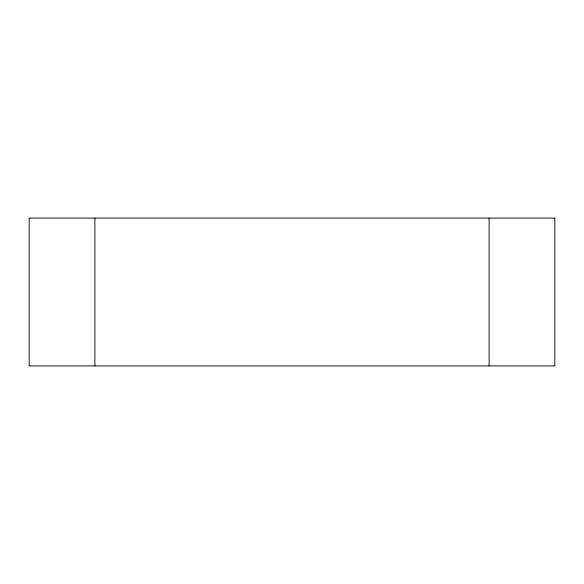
<?xml version="1.0" encoding="UTF-8"?>
<svg xmlns="http://www.w3.org/2000/svg" width="584" height="584" viewBox="0 0 584 584"><rect width="100%" height="100%" fill="white"/><g stroke="black" fill="none" stroke-linecap="round" stroke-linejoin="round"><path stroke-width="0.88" d="M489.1 218.088L489.1 365.912M94.9 218.088L94.9 365.912M554.8 218.088L29.2 218.088L29.2 365.912L554.8 365.912L554.8 218.088"/></g></svg>
